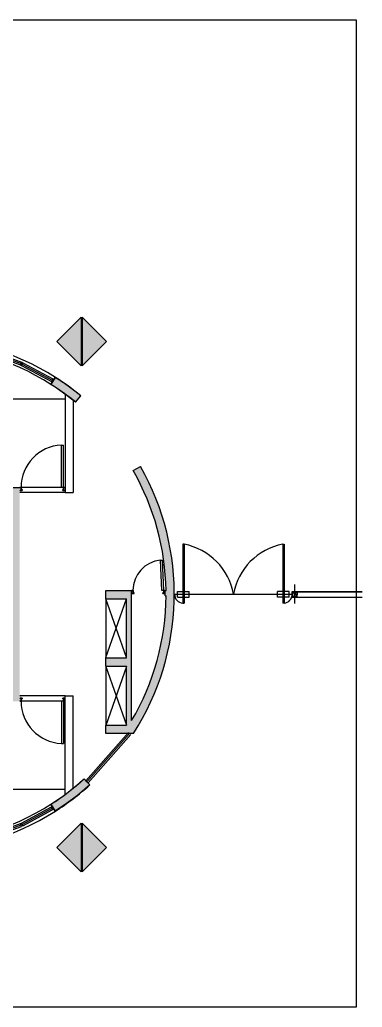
# Model space of a CAD drawing. Header units: millimetres. Extents: x 182 to 575, y -105 to 95.
# Drawn here: x 342.74 to 348.56, y -104.97 to -88.19 of the extents above; entities that cross this region are included whole.
import ezdxf

# ---------------------------------------------------------------- set-up
doc = ezdxf.new("R2010")
doc.units = ezdxf.units.MM
doc.header["$MEASUREMENT"] = 0
doc.linetypes.add('DASHDOT', pattern=[1, 0.5, -0.25, 0, -0.25])
doc.layers.add('base', color=253, linetype='Continuous')
doc.layers.add('EIXOS_PERFIL', color=181, linetype='DASHDOT')

# ---------------------------------------------------------------- blocks, each defined once
blk = doc.blocks.new('XR_BL2_AND_MON-REV15$0$PILAR_60X60_JUNTA')
at = {"layer": 'base'}
for points in [[(-0.414, 0.01), (0, 0.424), (0.414, 0.01)], [(-0.414, -0.01), (0, -0.424), (0.414, -0.01)]]:
    blk.add_hatch(color=256, dxfattribs=at).paths.add_polyline_path(points)
at = {"layer": 'base', "linetype": 'ByBlock'}
for points in [[(-0.414, 0.01), (0, 0.424), (0.414, 0.01)], [(-0.414, -0.01), (0, -0.424), (0.414, -0.01)]]:
    blk.add_lwpolyline(points, close=True, dxfattribs=at)
at = {"layer": 'base'}
blk.add_point((0, 0), dxfattribs=at)
blk = doc.blocks.new('PERFIL_UNIT_ALCOA')
at = {"color": 1}
for p, q in [((-34, 19), (-34, 13)), ((-34, 13), (-15, 13)), ((-33, 83), (-32, 83)), ((-33, 76), (-33, 83)), ((-32, 76), (-33, 76)), ((-33, 43), (-32, 43)), ((-33, 36), (-33, 43)), ((-32, 36), (-33, 36)), ((-32, 80), (-32, 79)), ((-31, 80), (-32, 80)), ((-32, 79), (-31, 79)), ((-32, 40), (-32, 39)), ((-31, 40), (-32, 40)), ((-32, 39), (-31, 39)), ((-31, 82), (-31, 80)), ((-31, 79), (-31, 77)), ((-31, 42), (-31, 40)), ((-31, 39), (-31, 37)), ((-15, 19), (-21, 19)), ((-15, 19), (-21, 19)), ((-21, 13), (-15, 13)), ((-19, 19), (-13, 19)), ((-15, 19), (-15, 13)), ((-7, 95), (-9, 95)), ((-7, 95), (-9, 95)), ((-9, 92), (-5, 92)), ((-9, 27), (-5, 27)), ((-7, 24), (-9, 24)), ((-7, 24), (-9, 24)), ((-6, 95), (-8, 97)), ((-7, 96), (-8, 97)), ((-8, 96), (-7, 97)), ((-8, 96), (-7, 97)), ((-8, 96), (-7, 97)), ((-8, 97), (-8, 97)), ((-6, 95), (-8, 97)), ((-7, 96), (-8, 97)), ((-8, 96), (-7, 97)), ((-8, 96), (-7, 97)), ((-8, 96), (-7, 97)), ((-8, 97), (-8, 97)), ((-7, 96), (-8, 96)), ((-8, 96), (-8, 96)), ((-7, 96), (-8, 96)), ((-8, 96), (-8, 96)), ((-6, 24), (-8, 22)), ((-6, 24), (-8, 22)), ((-7, 23), (-8, 22)), ((-7, 23), (-8, 22)), ((-8, 23), (-8, 23)), ((-8, 23), (-7, 22)), ((-8, 23), (-7, 22)), ((-7, 23), (-8, 22)), ((-7, 23), (-8, 22)), ((-8, 23), (-8, 23)), ((-8, 23), (-7, 22)), ((-8, 23), (-7, 22)), ((-8, 22), (-7, 22)), ((-8, 22), (-8, 22)), ((-8, 22), (-7, 22)), ((-8, 22), (-8, 22)), ((-5, 95), (-7, 97)), ((-5, 95), (-7, 97)), ((-7, 95), (-4, 97)), ((-7, 95), (-5, 97)), ((-7, 95), (-5, 97)), ((-7, 96), (-6, 97)), ((-7, 96), (-6, 97)), ((-5, 95), (-7, 97)), ((-5, 95), (-7, 97)), ((-7, 95), (-4, 97)), ((-7, 95), (-5, 97)), ((-7, 95), (-5, 97)), ((-7, 96), (-6, 97)), ((-7, 96), (-6, 97)), ((-7, 95), (-7, 96)), ((-7, 95), (-7, 96)), ((-6, 95), (-7, 96)), ((-6, 95), (-7, 96)), ((-4, 95), (-7, 95)), ((-4, 95), (-7, 95)), ((-6, 95), (-7, 95)), ((-6, 95), (-7, 95)), ((-4, 24), (-7, 24)), ((-7, 24), (-7, 23)), ((-4, 24), (-7, 24)), ((-7, 24), (-7, 23)), ((-5, 24), (-7, 22)), ((-5, 24), (-7, 22)), ((-6, 24), (-7, 23)), ((-6, 24), (-7, 23)), ((-7, 24), (-4, 22)), ((-5, 24), (-7, 22)), ((-5, 24), (-7, 22)), ((-6, 24), (-7, 23)), ((-6, 24), (-7, 23)), ((-7, 24), (-4, 22)), ((-7, 23), (-5, 22)), ((-7, 23), (-5, 22)), ((-7, 23), (-6, 22)), ((-7, 23), (-6, 22)), ((-7, 23), (-5, 22)), ((-7, 23), (-5, 22)), ((-7, 23), (-6, 22)), ((-7, 23), (-6, 22)), ((-4, 95), (-6, 97)), ((-4, 95), (-6, 97)), ((-4, 95), (-6, 97)), ((-6, 95), (-4, 97)), ((-6, 95), (-4, 97)), ((-4, 95), (-6, 97)), ((-4, 95), (-6, 97)), ((-4, 95), (-6, 97)), ((-6, 95), (-4, 97)), ((-6, 95), (-4, 97)), ((-4, 24), (-6, 22)), ((-4, 24), (-6, 22)), ((-6, 24), (-4, 22)), ((-6, 24), (-4, 22)), ((-4, 24), (-6, 22)), ((-4, 24), (-6, 22)), ((-6, 24), (-4, 22)), ((-6, 24), (-4, 22)), ((-4, 23), (-6, 22)), ((-4, 23), (-6, 22)), ((-3, 96), (-5, 97)), ((-4, 96), (-5, 97)), ((-5, 95), (-3, 97)), ((-5, 95), (-3, 97)), ((-3, 96), (-5, 97)), ((-4, 96), (-5, 97)), ((-5, 95), (-3, 97)), ((-5, 95), (-3, 97)), ((-5, 92), (-1, 92)), ((-5, 27), (-1, 27)), ((-5, 24), (-3, 22)), ((-5, 24), (-3, 22)), ((-5, 24), (-3, 22)), ((-5, 24), (-3, 22)), ((-3, 23), (-5, 22)), ((-4, 23), (-5, 22)), ((-3, 23), (-5, 22)), ((-4, 23), (-5, 22)), ((-3, 96), (-4, 97)), ((-3, 96), (-4, 97)), ((-3, 96), (-4, 97)), ((-3, 96), (-4, 97)), ((-4, 96), (-4, 95)), ((-4, 96), (-4, 95)), ((-4, 96), (-3, 96)), ((-4, 96), (-3, 96)), ((-4, 95), (-4, 95)), ((-4, 95), (-4, 95)), ((-2, 95), (-4, 95)), ((-4, 95), (-4, 95)), ((-4, 95), (-4, 95)), ((-2, 95), (-4, 95)), ((-4, 23), (-4, 24)), ((-4, 23), (-4, 24)), ((-4, 24), (-4, 24)), ((-4, 24), (-4, 23)), ((-2, 24), (-4, 24)), ((-4, 24), (-4, 24)), ((-4, 24), (-4, 23)), ((-2, 24), (-4, 24)), ((-3, 23), (-4, 22)), ((-3, 23), (-4, 22)), ((-4, 23), (-3, 22)), ((-3, 23), (-4, 22)), ((-3, 23), (-4, 22)), ((-4, 23), (-3, 22)), ((0, 19), (-4, 4)), ((-4, 13), (-4, 3)), ((-4, 8), (-4, 4)), ((-3, 97), (-3, 97)), ((-3, 96), (-3, 97)), ((-3, 97), (-3, 97)), ((-3, 96), (-3, 97)), ((-3, 96), (-3, 96)), ((-3, 96), (-3, 96)), ((-3, 23), (-3, 22)), ((-3, 23), (-3, 22)), ((-3, 22), (-3, 22)), ((-3, 22), (-3, 22)), ((-3, 22), (-3, 22)), ((-3, 22), (-3, 22)), ((10, 19), (0, 19)), ((18, 27), (9, 27)), ((9, 27), (9, 27)), ((9, 27), (9, 27)), ((9, 27), (9, 26)), ((9, 26), (9, 26)), ((9, 25), (9, 25)), ((9, 25), (9, 24)), ((9, 24), (9, 24)), ((10, 26), (10, 26)), ((10, 26), (17, 25)), ((17, 25), (10, 25)), ((10, 25), (10, 25)), ((10, 24), (10, 24)), ((10, 24), (12, 24)), ((10, 19), (13, 4)), ((12, 39), (26, 39)), ((12, 24), (12, 23)), ((12, 23), (12, 23)), ((12, 23), (12, 23)), ((12, 23), (12, 23)), ((12, 22), (12, 22)), ((12, 22), (12, 21)), ((12, 21), (12, 21)), ((12, 21), (12, 21)), ((12, 21), (15, 21)), ((15, 43), (13, 43)), ((13, 43), (13, 43)), ((13, 42), (13, 42)), ((13, 42), (13, 40)), ((13, 40), (13, 40)), ((13, 40), (13, 39)), ((13, 39), (13, 39)), ((13, 39), (13, 37)), ((13, 37), (13, 37)), ((13, 36), (13, 36)), ((13, 36), (15, 36)), ((13, 13), (13, 3)), ((13, 8), (13, 4)), ((15, 36), (15, 43)), ((15, 41), (16, 40)), ((15, 38), (15, 41)), ((15, 40), (15, 40)), ((15, 38), (15, 38)), ((15, 38), (16, 38)), ((15, 23), (15, 24)), ((16, 23), (15, 23)), ((15, 23), (15, 23)), ((15, 21), (16, 22)), ((15, 21), (15, 21)), ((15, 21), (15, 21)), ((16, 41), (17, 40)), ((16, 38), (16, 41)), ((16, 40), (16, 40)), ((16, 38), (16, 40)), ((16, 38), (17, 38)), ((16, 38), (16, 38)), ((16, 24), (18, 24)), ((16, 23), (16, 23)), ((16, 22), (16, 22)), ((17, 38), (18, 41)), ((17, 38), (17, 40)), ((17, 40), (17, 40)), ((17, 38), (17, 38)), ((17, 38), (18, 38)), ((17, 25), (17, 25)), ((17, 25), (17, 25)), ((17, 25), (17, 25)), ((17, 25), (17, 25)), ((17, 25), (17, 25)), ((18, 41), (18, 40)), ((18, 38), (19, 41)), ((18, 38), (18, 40)), ((18, 40), (19, 40)), ((18, 38), (18, 38)), ((18, 38), (19, 38)), ((18, 24), (18, 27)), ((18, 27), (18, 27)), ((18, 27), (18, 27)), ((18, 24), (18, 24)), ((18, 24), (18, 24)), ((19, 41), (19, 40)), ((19, 38), (20, 41)), ((19, 40), (19, 40)), ((19, 40), (20, 40)), ((19, 38), (19, 40)), ((19, 38), (20, 38)), ((19, 38), (19, 38)), ((19, 38), (19, 38)), ((20, 41), (20, 40)), ((20, 38), (20, 40)), ((20, 40), (21, 40)), ((20, 38), (21, 38)), ((21, 38), (21, 41)), ((21, 41), (21, 40)), ((21, 38), (21, 40)), ((21, 40), (22, 40)), ((21, 38), (21, 38)), ((21, 38), (22, 38)), ((22, 38), (22, 41)), ((22, 41), (22, 40)), ((22, 38), (22, 40)), ((22, 40), (23, 40)), ((22, 38), (22, 38)), ((22, 38), (23, 38)), ((23, 38), (23, 41)), ((23, 41), (24, 40)), ((23, 38), (24, 40)), ((23, 38), (23, 38)), ((23, 38), (23, 38)), ((24, 40), (24, 40)), ((24, 39), (24, 40)), ((24, 19), (24, 13)), ((31, 13), (24, 13)), ((43, 13), (24, 13)), ((26, 19), (32, 19)), ((26, 19), (45, 19)), ((39, 82), (39, 80)), ((39, 80), (40, 80)), ((39, 79), (39, 77)), ((40, 79), (39, 79)), ((41, 83), (40, 83)), ((40, 80), (40, 79)), ((40, 76), (41, 76)), ((41, 76), (41, 83)), ((43, 19), (43, 13))]:
    blk.add_line(p, q, dxfattribs=at)
for points in [[(-33, 19), (0, 19), (0, 19), (0, 24), (0, 24), (-3, 24, 1), (-3, 23), (-3, 23), (-3, 22), (-8, 22), (-8, 23), (-7, 23, 1), (-7, 24), (-10, 24), (-10, 23, -0.414214), (-12, 21), (-32, 21, -0.414214), (-34, 23), (-34, 96, -0.414214), (-32, 98), (-10, 98), (-10, 98), (-10, 95), (-10, 95, 0.419197), (-10, 95), (-7, 95, 1.022616), (-7, 96), (-8, 96), (-8, 97), (-3, 97), (-3, 96), (-3, 96, 1), (-3, 95), (0, 95), (0, 95), (0, 99), (-35, 99), (-35, 99), (-35, 18, 0.414214), (-35, 17), (-34, 17, 0.414214), (-34, 18), (-34, 19, -0.414214), (-33, 19)], [(40, 97), (14, 97, 0.414214), (12, 95), (12, 91, -0.414214), (10, 89), (-4, 89), (-4, 86), (-5, 86), (-5, 89), (-13, 89, -1.000008), (-13, 91), (-5, 92), (-5, 92), (10, 92), (10, 99, -0.414214), (10, 99), (44, 99, -0.414214), (45, 99), (45, 63, -0.406616), (44, 62), (18, 62, 0.414214), (17, 62), (17, 27, -0.414214), (17, 27), (-5, 27), (-13, 28, -1.000008), (-13, 30), (-5, 30), (-5, 33), (-4, 33), (-4, 30), (13, 30, 0.414214), (15, 32), (15, 65, -0.414214), (15, 65), (40, 65, 0.414214), (42, 67), (42, 95, 0.414214), (40, 97)], [(19, 56), (19, 30), (18, 30, 1), (18, 29), (19, 29), (19, 24), (16, 24, 0.414173), (15, 23), (15, 23), (16, 23, -0.585709), (16, 22), (16, 21, -0.26127), (15, 21), (12, 21, -0.253886), (12, 21), (11, 22, -0.595041), (11, 23), (12, 23), (12, 23, 0.414173), (12, 24), (10, 24, 0.414214), (10, 23), (10, 20, 0.414214), (10, 19), (44, 19, 0.414214), (45, 20), (45, 62, 0.414214), (44, 62), (19, 62, 0.414214), (19, 62), (19, 57), (18, 57, 1), (18, 56), (19, 56)], [(13, 22), (13, 24), (13, 24, -0.414214), (13, 24), (13, 24), (14, 24), (14, 24, -0.414214), (15, 24), (15, 24), (15, 22), (15, 22, -0.414214), (14, 22), (14, 22), (13, 22), (13, 22, -0.414214), (13, 22)], [(20, 22), (19, 22, 0.414214), (18, 22), (18, 21, 0.414214), (19, 21), (43, 21), (43, 61), (20, 61), (20, 23, -0.414214), (20, 22)]]:
    blk.add_lwpolyline(points, format="xyb", dxfattribs=at)
for points in [[(-7, 96), (-8, 96), (-8, 97), (-3, 97), (-3, 96), (-4, 96)], [(-7, 96), (-8, 96), (-8, 97), (-3, 97), (-3, 96), (-4, 96)], [(-7, 23), (-8, 23), (-8, 22), (-3, 22), (-3, 23), (-4, 23)], [(-7, 23), (-8, 23), (-8, 22), (-3, 22), (-3, 23), (-4, 23)]]:
    blk.add_lwpolyline(points, dxfattribs=at)
for centre, radius, start, end in [((-32, 82), 0.869, 0, 90), ((-32, 77), 0.869, 270, 0), ((-32, 42), 0.869, 0, 90), ((-32, 37), 0.869, 270, 0), ((-9, 93), 1.57, 97.3776, 269.717), ((-9, 25), 1.57, 90.283, 262.6224), ((-2, 93), 1.44, 277.4115, 92.3804), ((-2, 25), 1.44, 267.6196, 82.5885), ((9, 27), 0.3, 90.0002, 173.0764), ((10, 26), 0.5, 173.0802, 360), ((10, 25), 0.3, 86.9206, 179.9979), ((10, 24), 0.3, 180, 270), ((12, 24), 0.3, 360, 90), ((12, 23), 0.184, 90, 194.9998), ((12, 21), 0.184, 202.0192, 270), ((16, 24), 0.3, 90, 180), ((15, 21), 0.184, 270, 337.9776), ((16, 23), 0.184, 344.9975, 90), ((17, 25), 0.2, 0, 86.4562), ((17, 25), 0.2, 266.9225, 0), ((18, 27), 0.3, 0, 90), ((18, 24), 0.3, 270, 0), ((40, 82), 0.869, 90, 180), ((40, 77), 0.869, 180, 270)]:
    blk.add_arc(centre, radius, start, end, dxfattribs=at)
at = {"color": 1, "extrusion": (0, 0, -1)}
for centre, major_axis in [((13, 42), (0.573, -0.573)), ((13, 37), (0.573, 0.573))]:
    blk.add_ellipse(centre, major_axis=major_axis, ratio=1, start_param=2.356194, end_param=3.926991, dxfattribs=at)
at = {"color": 1}
for points, knots in [([(25, 39), (25, 39), (25, 39), (25, 39), (25, 39), (25, 39), (25, 39), (25, 39), (25, 39), (24, 39), (24, 39), (24, 39), (24, 39), (24, 39), (24, 39), (24, 39), (24, 39), (24, 39), (24, 39), (24, 39), (24, 39), (24, 39), (24, 39), (24, 39), (24, 39), (24, 39), (24, 39), (24, 39), (24, 38), (23, 38), (23, 38), (23, 38), (23, 38), (23, 38)], [0, 0, 0, 0, 0.051439, 0.072585, 0.094945, 0.148925, 0.177318, 0.208117, 0.229263, 0.263962, 0.286322, 0.316684, 0.341831, 0.370224, 0.385176, 0.410323, 0.432683, 0.466448, 0.484229, 0.519793, 0.54494, 0.583668, 0.608815, 0.635405, 0.653187, 0.684808, 0.766724, 0.798345, 0.829966, 0.855113, 0.870066, 0.927124, 1, 1, 1, 1]), ([(25, 39), (25, 39), (25, 40), (25, 40), (25, 40), (25, 40), (24, 40), (25, 40), (24, 40), (24, 40), (24, 40), (24, 40), (24, 40), (24, 40), (24, 40), (24, 40), (24, 40), (24, 40), (24, 40), (24, 40), (24, 40), (24, 40), (24, 40), (24, 40), (24, 40)], [0, 0, 0, 0, 0.07678, 0.102261, 0.156401, 0.18506, 0.227914, 0.244954, 0.311716, 0.342019, 0.377118, 0.407421, 0.432902, 0.525013, 0.566753, 0.587018, 0.625497, 0.657854, 0.688156, 0.805193, 0.825457, 0.896684, 0.922166, 1, 1, 1, 1])]:
    blk.add_open_spline(points, degree=3, knots=knots, dxfattribs=at)
at = {"layer": 'EIXOS_PERFIL', "linetype": 'ByBlock', "ltscale": 0.1}
blk.add_line((5, 207), (5, -115), dxfattribs=at)

msp = doc.modelspace()

# ---------------------------------------------------------------- hatches: boundary and pattern name
at = {"layer": 'base'}
for points in [[(342.596, -97.881), (342.596, -96.134), (342.766, -96.134), (342.766, -96.224), (342.736, -96.224), (342.736, -99.678), (342.766, -99.678), (342.766, -99.768), (342.596, -99.768), (342.596, -98.021), (339.536, -98.021), (339.536, -102.181), (341.024, -102.181), (341.024, -102.321), (339.346, -102.321), (339.346, -102.181), (339.396, -102.181), (339.396, -100.419), (337.636, -100.419), (337.636, -101.922), (337.541, -101.827), (337.446, -101.922), (337.446, -97.641), (338.546, -97.641), (338.546, -97.781), (337.636, -97.781), (337.636, -100.279), (339.396, -100.279), (339.396, -97.781), (339.346, -97.781), (339.346, -97.641), (339.396, -97.641), (339.396, -93.721), (337.895, -93.721), (337.965, -93.651), (337.895, -93.581), (341.024, -93.581), (341.024, -93.721), (339.536, -93.721), (339.536, -97.881)], [(343.689, -94.688), (343.778, -94.579), (343.723, -94.535), (343.584, -94.429), (343.458, -94.34), (343.343, -94.265), (343.269, -94.383), (343.338, -94.428), (343.46, -94.512), (343.568, -94.592), (343.667, -94.67)], [(344.201, -97.886), (344.201, -98.026), (344.551, -98.026), (344.551, -99.031), (344.201, -99.031), (344.201, -99.171), (344.551, -99.171), (344.551, -100.176), (344.201, -100.176), (344.201, -100.316), (344.671, -100.316, 0.279882), (344.789, -95.78), (344.668, -95.85, -0.126767), (345.226, -97.886), (345.211, -97.886), (345.211, -97.976), (345.226, -97.976, -0.132406), (344.641, -100.098), (344.641, -97.886)], [(343.268, -101.518), (343.48, -101.374), (343.645, -101.248), (343.776, -101.138), (343.833, -101.086), (343.928, -101.19), (343.719, -101.368), (343.536, -101.507), (343.343, -101.636)]]:
    msp.add_hatch(color=256, dxfattribs=at).paths.add_polyline_path(points)

# ---------------------------------------------------------------- linework, layer by layer
for p, q in [((342.217, -93.802, 195.219), (342.769, -94.007, 195.219)), ((342.199, -93.849, 195.219), (342.752, -94.054, 195.219)), ((342.208, -93.826, 195.219), (342.761, -94.03, 195.219)), ((342.767, -94.061, 195.219), (343.277, -94.336, 195.219)), ((342.779, -94.039, 195.219), (343.289, -94.314, 195.219)), ((342.791, -94.017, 195.219), (343.301, -94.292, 195.219)), ((343.268, -94.384, 195.166), (343.343, -94.265, 195.273)), ((343.509, -94.634, 99.919), (340.704, -94.634, 99.919)), ((343.509, -94.547), (343.509, -96.224, 195.166)), ((343.649, -94.655), (343.649, -96.224, 195.166)), ((343.689, -94.688, 195.166), (343.778, -94.58, 195.166)), ((343.446, -96.134, 195.166), (343.446, -95.415, 195.166)), ((343.446, -95.415, 195.166), (343.481, -95.415, 195.166)), ((343.481, -96.134, 195.166), (343.481, -95.415, 195.166)), ((344.668, -95.85, 195.166), (344.789, -95.78, 195.166)), ((342.569, -96.134, 195.166), (342.739, -96.134, 195.166)), ((343.509, -96.134, 195.166), (342.739, -96.134, 195.166)), ((343.481, -96.134, 195.166), (343.446, -96.134, 195.166)), ((343.509, -96.224, 195.166), (342.739, -96.224, 195.166)), ((343.509, -96.224, 195.166), (343.649, -96.224, 195.166)), ((345.511, -97.101, -97.583), (345.511, -98.101, -97.583)), ((345.531, -97.101, -97.583), (345.511, -97.101, -97.583)), ((345.531, -97.101, -97.583), (345.531, -98.101, -97.583)), ((347.211, -97.101, -97.583), (347.211, -98.101, -97.583)), ((347.211, -97.101, -97.583), (347.231, -97.101, -97.583)), ((347.231, -97.101, -97.583), (347.231, -98.101, -97.583)), ((344.201, -98.026, 195.166), (344.201, -97.886, 195.166)), ((344.201, -97.886, 195.166), (344.641, -97.886, 195.166)), ((344.641, -100.098, 195.166), (344.641, -97.886, 195.166)), ((345.211, -97.976, 195.166), (345.211, -97.886, 195.166)), ((345.211, -97.886, 195.166), (345.226, -97.886, 195.166)), ((345.211, -97.976, 195.166), (345.226, -97.976, 195.166)), ((345.353, -97.951, 195.166), (347.373, -97.951, 195.166)), ((345.421, -98.001, -97.583), (345.421, -97.901, -97.583)), ((345.421, -97.901, -97.583), (345.621, -97.901, -97.583)), ((345.421, -98.001, -97.583), (345.621, -98.001, -97.583)), ((345.621, -98.001, -97.583), (345.621, -97.901, -97.583)), ((347.321, -97.901, -97.583), (347.121, -97.901, -97.583)), ((347.121, -98.001, -97.583), (347.121, -97.901, -97.583)), ((347.321, -98.001, -97.583), (347.121, -98.001, -97.583)), ((347.321, -98.001, -97.583), (347.321, -97.901, -97.583)), ((347.371, -97.901, 384.336), (348.561, -97.901)), ((347.371, -98.001, -97.583), (347.371, -97.901, -97.583)), ((347.371, -97.911, 419.076), (348.561, -97.911)), ((347.371, -98.001, 384.336), (348.561, -98.001)), ((344.201, -98.021, 195.166), (344.201, -99.026, 195.166)), ((344.201, -99.026), (344.551, -98.026)), ((344.551, -99.026, 195.166), (344.201, -98.026, 195.166)), ((344.201, -98.026, 195.166), (344.551, -98.026, 195.166)), ((344.551, -99.031, 195.166), (344.551, -98.026, 195.166)), ((345.511, -98.101, -97.583), (345.531, -98.101, -97.583)), ((347.231, -98.101, -97.583), (347.211, -98.101, -97.583)), ((344.201, -99.171, 195.166), (344.201, -99.031, 195.166)), ((344.201, -99.031, 195.166), (344.551, -99.031, 195.166)), ((344.201, -99.171, 195.166), (344.551, -99.171, 195.166)), ((344.201, -99.176), (344.551, -100.176)), ((344.551, -99.176), (344.201, -100.181, 195.166)), ((344.201, -99.176, 195.166), (344.201, -100.181, 195.166)), ((344.551, -100.176, 195.166), (344.551, -99.171, 195.166)), ((343.509, -99.678, 0), (342.739, -99.678, 0)), ((343.509, -101.351), (343.509, -99.678)), ((343.509, -99.678), (343.649, -99.678)), ((343.649, -101.244), (343.649, -99.678)), ((343.509, -99.768, 0), (342.739, -99.768, 0)), ((343.446, -99.768, 0), (343.446, -100.487, 0)), ((343.481, -99.768, 0), (343.446, -99.768, 0)), ((343.481, -99.768, 0), (343.481, -100.487, 0)), ((344.201, -100.316, 195.166), (344.201, -100.176, 195.166)), ((344.201, -100.176, 195.166), (344.551, -100.176, 195.166)), ((343.862, -101.121, 195.166), (344.588, -100.299, 195.166)), ((343.881, -101.138, 195.166), (344.607, -100.316, 195.166)), ((343.9, -101.154, 195.166), (344.625, -100.332, 195.166)), ((344.671, -100.316, 195.166), (344.201, -100.316, 195.166)), ((343.446, -100.487, 0), (343.481, -100.487, 0)), ((343.509, -101.268, 99.919), (339.509, -101.268, 99.919)), ((343.268, -101.518, -94.358), (343.343, -101.636, -94.251)), ((343.268, -101.518, 195.166), (343.343, -101.636, 195.273)), ((342.767, -101.841, 195.219), (343.277, -101.566, 195.219)), ((342.779, -101.863, 195.219), (343.289, -101.588, 195.219)), ((342.791, -101.885, 195.219), (343.301, -101.61, 195.219)), ((342.199, -102.052, 195.219), (342.752, -101.848, 195.219)), ((342.208, -102.076, 195.219), (342.761, -101.871, 195.219)), ((342.217, -102.099, 195.219), (342.769, -101.895, 195.219))]:
    msp.add_line(p, q, dxfattribs=at)
for points in [[(348.455, -104.97), (301.939, -104.97), (301.939, -88.187), (348.455, -88.187)], [(342.75, -94.053), (342.769, -94.061), (342.789, -94.016), (342.771, -94.008)], [(343.689, -94.688), (343.778, -94.579), (343.723, -94.535), (343.584, -94.429), (343.458, -94.34), (343.343, -94.265), (343.269, -94.383), (343.338, -94.428), (343.46, -94.512), (343.568, -94.592), (343.667, -94.67)], [(343.276, -94.335), (343.293, -94.346), (343.319, -94.303), (343.302, -94.293)], [(343.276, -94.335), (343.293, -94.346), (343.319, -94.303), (343.302, -94.293)], [(345.183, -97.887), (345.153, -97.888), (345.129, -97.374), (345.159, -97.373)], [(343.268, -101.518), (343.48, -101.374), (343.645, -101.248), (343.776, -101.138), (343.833, -101.086), (343.928, -101.19), (343.719, -101.368), (343.536, -101.507), (343.343, -101.636)], [(343.276, -101.567), (343.293, -101.556), (343.319, -101.598), (343.302, -101.609)], [(343.276, -101.567), (343.293, -101.556), (343.319, -101.598), (343.302, -101.609)], [(342.75, -101.848), (342.769, -101.84), (342.789, -101.886), (342.771, -101.894)]]:
    msp.add_lwpolyline(points, close=True, dxfattribs=at)
for points in [[(342.777, -96.187, 0.414214), (342.779, -96.185), (342.779, -96.174, 0.414214), (342.777, -96.172), (342.764, -96.172, -0.414214), (342.764, -96.171), (342.764, -96.136, 0.414214), (342.762, -96.134), (342.745, -96.134, 0.414214), (342.744, -96.136), (342.744, -96.142), (342.744, -96.142), (342.744, -96.136, -0.414214), (342.745, -96.135), (342.762, -96.135, -0.414214), (342.763, -96.136), (342.763, -96.171, 0.414214), (342.764, -96.173), (342.777, -96.173, -0.414214), (342.778, -96.174), (342.778, -96.185, -0.414214), (342.777, -96.186), (342.745, -96.186, -0.414214), (342.744, -96.185), (342.744, -96.179), (342.744, -96.179), (342.744, -96.185, 0.414214), (342.745, -96.187)], [(343.47, -96.187, -0.414214), (343.469, -96.185), (343.469, -96.174, -0.414214), (343.47, -96.172), (343.483, -96.172, 0.414214), (343.484, -96.171), (343.484, -96.136, -0.414214), (343.485, -96.134), (343.502, -96.134, -0.414214), (343.504, -96.136), (343.504, -96.142), (343.503, -96.142), (343.503, -96.136, 0.414214), (343.502, -96.135), (343.485, -96.135, 0.414214), (343.484, -96.136), (343.484, -96.171, -0.414214), (343.483, -96.173), (343.47, -96.173, 0.414214), (343.469, -96.174), (343.469, -96.185, 0.414214), (343.47, -96.186), (343.502, -96.186, 0.414214), (343.503, -96.185), (343.503, -96.179), (343.504, -96.179), (343.504, -96.185, -0.414214), (343.502, -96.187)], [(344.679, -97.939, 0.414214), (344.681, -97.937), (344.681, -97.925, 0.414214), (344.679, -97.924), (344.667, -97.924, -0.414214), (344.666, -97.923), (344.666, -97.887, 0.414214), (344.664, -97.886), (344.647, -97.886, 0.414214), (344.646, -97.887), (344.646, -97.894), (344.647, -97.894), (344.647, -97.887, -0.414214), (344.647, -97.887), (344.664, -97.887, -0.414214), (344.665, -97.887), (344.665, -97.923, 0.414214), (344.667, -97.925), (344.679, -97.925, -0.414214), (344.68, -97.925), (344.68, -97.937, -0.414214), (344.679, -97.938), (344.647, -97.938, -0.414214), (344.647, -97.937), (344.647, -97.931), (344.646, -97.931), (344.646, -97.937, 0.414214), (344.647, -97.939)], [(345.172, -97.939, -0.414214), (345.171, -97.937), (345.171, -97.925, -0.414214), (345.172, -97.924), (345.185, -97.924, 0.414214), (345.186, -97.923), (345.186, -97.887, -0.414214), (345.187, -97.886), (345.204, -97.886, -0.414214), (345.206, -97.887), (345.206, -97.894), (345.205, -97.894), (345.205, -97.887, 0.414214), (345.204, -97.887), (345.187, -97.887, 0.414214), (345.187, -97.887), (345.187, -97.923, -0.414214), (345.185, -97.925), (345.172, -97.925, 0.414214), (345.172, -97.925), (345.172, -97.937, 0.414214), (345.172, -97.938), (345.204, -97.938, 0.414214), (345.205, -97.937), (345.205, -97.931), (345.206, -97.931), (345.206, -97.937, -0.414214), (345.204, -97.939)], [(342.777, -99.715, -0.414214), (342.779, -99.716), (342.779, -99.728, -0.414214), (342.777, -99.73), (342.764, -99.73, 0.414214), (342.764, -99.731), (342.764, -99.766, -0.414214), (342.762, -99.768), (342.745, -99.768, -0.414214), (342.744, -99.766), (342.744, -99.76), (342.744, -99.76), (342.744, -99.766, 0.414214), (342.745, -99.767), (342.762, -99.767, 0.414214), (342.763, -99.766), (342.763, -99.731, -0.414214), (342.764, -99.729), (342.777, -99.729, 0.414214), (342.778, -99.728), (342.778, -99.716, 0.414214), (342.777, -99.716), (342.745, -99.716, 0.414214), (342.744, -99.716), (342.744, -99.723), (342.744, -99.723), (342.744, -99.716, -0.414214), (342.745, -99.715)], [(343.47, -99.715, 0.414214), (343.469, -99.716), (343.469, -99.728, 0.414214), (343.47, -99.73), (343.483, -99.73, -0.414214), (343.484, -99.731), (343.484, -99.766, 0.414214), (343.485, -99.768), (343.502, -99.768, 0.414214), (343.504, -99.766), (343.504, -99.76), (343.503, -99.76), (343.503, -99.766, -0.414214), (343.502, -99.767), (343.485, -99.767, -0.414214), (343.484, -99.766), (343.484, -99.731, 0.414214), (343.483, -99.729), (343.47, -99.729, -0.414214), (343.469, -99.728), (343.469, -99.716, -0.414214), (343.47, -99.716), (343.502, -99.716, -0.414214), (343.503, -99.716), (343.503, -99.723), (343.504, -99.723), (343.504, -99.716, 0.414214), (343.502, -99.715)]]:
    msp.add_lwpolyline(points, format="xyb", close=True, dxfattribs=at)
for centre, radius, start, end in [((340.998, -97.942), 4.361, 57.4621, 90.0345), ((340.995, -97.952), 4.231, 57.4965, 89.999), ((340.957, -98.015), 4.445, 50.6018, 57.5191), ((340.957, -98.015), 4.305, 50.606, 57.5188), ((343.481, -96.134), 0.72, 92.7863, 180), ((340.996, -97.951), 4.37, 327.2355, 29.7794), ((340.996, -97.951), 4.23, 0.8806, 29.7794), ((345.338, -98.132), 1.049, 9.9305, 79.3967), ((347.404, -98.132), 1.049, 100.6033, 170.0695), ((345.175, -97.883), 0.512, 95.1186, 180.315), ((340.996, -97.951), 4.23, 329.4917, 359.6615), ((345.521, -97.951), 0.15, 180, 266.1774), ((347.221, -97.951), 0.15, 273.8226, 0), ((343.481, -99.768), 0.72, 180, 267.2137), ((341.062, -98.043), 4.117, 302.4144, 312.3229), ((341.062, -98.043), 4.257, 302.4162, 312.335), ((328.353, -115.461), 21.125, 42.5001, 42.8803), ((340.995, -97.95), 4.231, 270.001, 302.5035), ((340.998, -97.96), 4.361, 269.9655, 302.5379)]:
    msp.add_arc(centre, radius, start, end, dxfattribs=at)
for p in [(345.521, -97.951, -97.583), (347.221, -97.951, -97.583)]:
    msp.add_point(p, dxfattribs=at)

# ---------------------------------------------------------------- block references
at = {"layer": 'base', "rotation": 89.99999999999999}
for p in [(343.791, -93.653), (343.791, -102.253, 195.166)]:
    msp.add_blockref('XR_BL2_AND_MON-REV15$0$PILAR_60X60_JUNTA', p, dxfattribs=at)
at = {"layer": 'base', "xscale": -0.001000000000203727, "yscale": 0.001000000000203727, "zscale": 0.0009999999999763531, "rotation": 180}
msp.add_blockref('PERFIL_UNIT_ALCOA', (347.407, -97.898, -97.583), dxfattribs=at)

doc.saveas('drawing.dxf')
